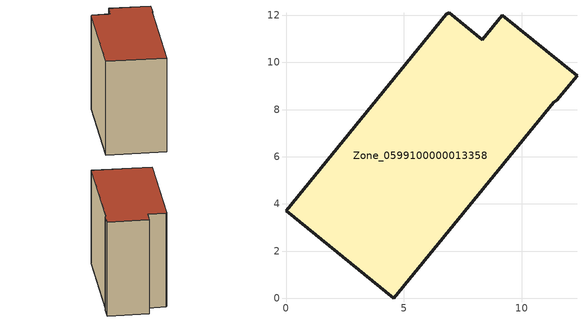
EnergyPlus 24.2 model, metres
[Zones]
Zone_0599100000013358
 floor ground (C_G): 9.17,12 12.34,9.44 11.49,8.39 11.36,8.32 4.56,0 0,3.72 6.8,12.04 6.93,12.11 8.33,10.97 z0
 wall outside (C_F): 4.56,0 11.36,8.32 11.49,8.39 12.34,9.44 9.17,12 8.33,10.97 6.93,12.11 6.8,12.04 0,3.72 4.56,0 z0:9.85
 roof outside (C_R): 12.34,9.44 9.17,12 8.33,10.97 6.93,12.11 6.8,12.04 0,3.72 4.56,0 11.36,8.32 11.49,8.39 z9.85
[BUILDING]
Pand.0599100000013358: North Axis=0; Terrain=City; Loads Convergence Tolerance Value=0.04; Temperature Convergence Tolerance Value=0.4; Solar Distribution=FullExterior; Maximum Number of Warmup Days=25; Minimum Number of Warmup Days=1
[Site:Location]
Rotterdam.The.Hague.AP_ZH_NLD Design_Conditions: Latitude=51.96; Longitude=4.45; Time Zone=1; Elevation=-4.5
[SITE:GROUNDTEMPERATURE:BUILDINGSURFACE]
18, 18, 18, 18, 18, 18, 18, 18, 18, 18, 18, 18
[MATERIAL] Thermal Absorptance=0.9; Solar Absorptance=0.7; Visible Absorptance=0.7
Name | Roughness | Thickness | Conductivity | Density | Specific Heat
G.TI.1946 | MediumSmooth | 0.15 | 1 | 540 | 1210
F.TI.1946 | Rough | 0.3 | 0.857143 | 1920 | 840
R.TI.1946 | MediumRough | 0.2 | 0.1 | 1500 | 1000
[CONSTRUCTION]
C_G: G.TI.1946
C_F: F.TI.1946
C_R: R.TI.1946
[ZONE]
Zone_0599100000013358: Type=1; Multiplier=1; Ceiling Height=Autocalculate; Volume=Autocalculate; Floor Area=autocalculate; Part of Total Floor Area=Yes
[ZONEINFILTRATION:DESIGNFLOWRATE]
Infil_Zone_0599100000013358: Zone or ZoneList or Space or SpaceList=Zone_0599100000013358; Schedule=AlwaysOn; Design Flow Rate Calculation Method=Flow/Area; Flow Rate per Floor Area=0.003; Constant Term Coefficient=1; Temperature Term Coefficient=0; Velocity Term Coefficient=0; Velocity Squared Term Coefficient=0
[HVACTEMPLATE:ZONE:IDEALLOADSAIRSYSTEM]
Zone_0599100000013358: Maximum Heating Supply Air Temperature=50; Minimum Cooling Supply Air Temperature=13; Maximum Heating Supply Air Humidity Ratio=0.0156; Minimum Cooling Supply Air Humidity Ratio=0.0077; Heating Limit=NoLimit; Cooling Limit=NoLimit; Dehumidification Control Type=ConstantSensibleHeatRatio; Cooling Sensible Heat Ratio=0.7; Dehumidification Setpoint=60; Humidification Control Type=None; Humidification Setpoint=30; Outdoor Air Method=None; Outdoor Air Flow Rate per Person=0.00944; Outdoor Air Flow Rate per Zone Floor Area=0; Outdoor Air Flow Rate per Zone=0; Demand Controlled Ventilation Type=None; Outdoor Air Economizer Type=NoEconomizer; Heat Recovery Type=None; Sensible Heat Recovery Effectiveness=0.7; Latent Heat Recovery Effectiveness=0.65
[ZONECONTROL:THERMOSTAT]
ThermostatControl_Zone_0599100000013358: Zone or ZoneList=Zone_0599100000013358; Control Type Schedule=DualSetpointControlType; Control 1=Thermostat_Zone_0599100000013358; Temperature Difference Between Cutout And Setpoint=0
[THERMOSTATSETPOINT:DUALSETPOINT]
Thermostat_Zone_0599100000013358: Heating Setpoint Temperature Schedule=HeatingSetpoint_Zone_0599100000013358; Cooling Setpoint Temperature Schedule=CoolingSetpoint_Zone_0599100000013358
[SCHEDULE:COMPACT]
HeatingSetpoint_Zone_0599100000013358: Through: 12/31, For: AllDays, Until: 24:00, 21
CoolingSetpoint_Zone_0599100000013358: Through: 12/31, For: AllDays, Until: 24:00, 24
DualSetpointControlType: Through: 12/31, For: AllDays, Until: 24:00, 4
AlwaysOn: Through: 12/31, For: AllDays, Until: 24:00, 1
